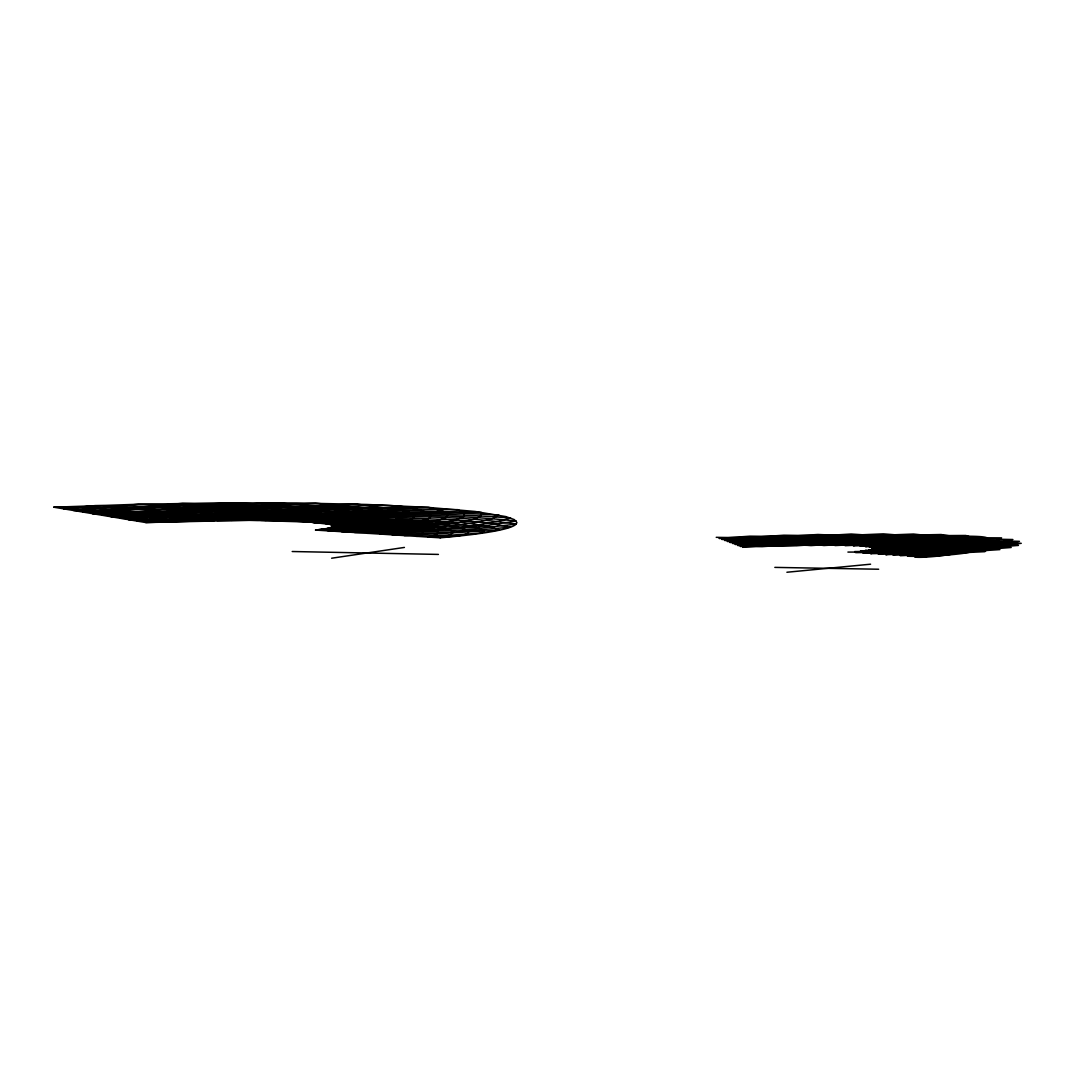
<?xml version="1.0" encoding="UTF-8"?>
<svg xmlns="http://www.w3.org/2000/svg" width="1075" height="1075" viewBox="0 0 1075 1075"><rect width="100%" height="100%" fill="white"/><g stroke="black" fill="none" stroke-linecap="round" stroke-linejoin="round"><path stroke-width="1.5" d="M307.047 521.778L330.052 524.398A94.627 7.27 -0.6 0 1 340.399 524.546A115.468 8.788 -0.6 0 1 351.014 524.815A114.313 8.708 -0.6 0 1 360.77 525.191A141.282 10.643 -0.5 0 1 370.539 525.688A140.637 10.616 -0.5 0 1 379.005 526.293A175.037 13.048 -0.5 0 1 387.255 527.005A192.855 16.259 -0.4 0 1 376.29 527.691A149.963 12.457 -0.5 0 1 365.715 528.255A150.312 12.524 -0.5 0 1 354.428 528.698A117.981 9.702 -0.5 0 1 343.691 529.034A119.674 9.85 -0.6 0 1 332.605 529.249A95.756 7.794 -0.6 0 1 322.204 529.357A95.111 7.229 -0.4 0 1 325.886 530.082A117.135 8.869 -0.4 0 1 328.708 530.902A121.851 9.957 -0.6 0 0 339.848 530.808A154.477 12.819 -0.6 0 0 351.821 530.633A150.393 12.443 -0.6 0 0 363.484 530.324A193.11 16.259 -0.5 0 0 375.86 529.921A190.799 15.991 -0.5 0 0 387.591 529.384A246.511 21.097 -0.4 0 0 399.9 528.725A245.517 20.868 -0.4 0 0 411.174 527.946A292.628 25.222 -0.3 0 0 415.514 527.637L422.892 527.059A292.413 24.94 -0.3 0 0 426.708 526.696L457.883 522.84L474.088 519.292L481.197 515.906L481.331 512.466L402.399 510.383L324.475 511.068L233.665 515.194L169.433 521.657L137.318 521.133L176.703 516.309L229.674 511.982L340.399 507.669L428.777 507.413L442.551 510.974L447.979 514.414L446.031 517.639L438.358 520.407L415.823 524.291A250.918 21.191 -0.3 0 1 407.223 525.299A249.588 21.258 -0.3 0 1 397.132 526.212A193.608 16.246 -0.4 0 1 387.255 527.005A175.319 13.128 -0.5 0 1 393.786 527.825A218.951 16.192 -0.4 0 1 399.9 528.725A221.114 16.474 -0.4 0 1 403.958 529.72A257.731 19.054 -0.3 0 1 405.342 530.109L407.438 530.795A262.77 19.619 -0.3 0 1 407.963 531.198L409.064 533.106L404.308 535.578L499.512 530.123L489.138 526.307L463.567 522.571L396.823 518.983A228.814 17.093 -0.6 0 0 382.969 518.688L381.101 518.674A230.628 17.187 -0.6 0 0 368.322 518.58A191.229 14.513 -0.6 0 0 354.468 518.54A198.069 14.983 -0.7 0 0 340.278 518.661A162.204 12.47 -0.6 0 0 327.069 518.849A190.436 15.332 -0.2 0 0 324.865 517.774A236.473 18.866 -0.1 0 0 321.519 516.618A250.636 19.767 -0.1 0 0 315.929 515.516L289.377 512.17L262.502 510.155L189.012 507.064L95.178 505.586L63.747 508.865C137.049 509.563 210.633 508.744 283.666 516.054A257.073 19.901 -0.1 0 1 287.482 516.551A232.643 17.764 -0.7 0 1 294.348 516.255L301.524 515.96A225.078 17.2 -0.7 0 1 315.942 515.516L331.557 515.113A240.881 18.248 -0.7 0 1 337.308 515.019C396.998 514.307 456.875 514.576 516.255 521.066L475.674 527.14L400.021 532.286A290.237 24.967 -0.5 0 1 394.995 532.501L392.12 534.826L453.69 532.071L510.41 527.193L490.052 523.229L455.921 519.937L399.027 517.639L396.823 518.983A264.786 21.849 -0.1 0 1 393.974 520.219A224.473 16.73 -0.6 0 1 406.659 520.676C429.449 521.724 452.4 522.584 474.841 526.978C505.478 536.317 451.07 531.87 439.984 537.796L315.526 530.082L327.364 528.577A93.337 7.095 -0.5 0 1 332.592 529.249A114.555 8.654 -0.4 0 1 337.093 530.002A116.893 8.855 -0.4 0 1 339.848 530.808A146.093 11.005 -0.4 0 1 341.716 531.708A153.523 12.658 -0.6 0 0 353.635 531.534A196.456 16.515 -0.6 0 0 366.373 531.265A191.793 16.058 -0.5 0 0 378.682 530.862A224.756 16.73 -0.3 0 1 380.765 531.883A231.017 17.348 -0.3 0 1 380.684 532.945L379.757 534.06L466.792 529.666L516.121 524.143L516.9 522.544L514.293 519.601L505.841 516.591L475.096 511.458L427.447 507.333L366.965 504.471L296.66 502.966L218.749 502.898L134.59 504.377L53.75 507.198L145.783 522.544L214.073 520.528M331.637 558.221L404.415 547.43M921.624 557.199L940.947 554.23L949.642 551.314L1018.415 545.388C979.553 540.295 940.195 541.531 901.092 541.76A192.076 11.798 -1.6 0 0 896.671 541.84L884.295 542.149A179.525 11.072 -1.7 0 0 872.698 542.485L866.746 542.7A185.921 11.422 -1.7 0 0 860.994 542.915A162.204 10.078 -1.7 0 0 850.164 543.372L848.766 543.439A179.068 11.046 -1.7 0 0 839.4 543.896A151.736 9.473 -1.7 0 0 829.524 544.42L828.261 544.501A173.384 10.737 -1.7 0 0 819.795 545.012A148.095 9.272 -1.7 0 0 810.953 545.603A174.258 11.14 -1.3 0 0 807.379 545.334L732.518 543.493L811.047 538.051L913.508 534.033L935.438 536.412L946.672 539.502L1019.449 541.343L989.282 546.046L929.848 550.843A222.485 15.278 -1.6 0 1 925.871 551.072L918.668 551.421A223.949 15.426 -1.7 0 1 914.489 551.623A189.16 12.819 -1.7 0 1 903.806 552.093A191.605 13.008 -1.7 0 1 892.868 552.469A149.6 9.957 -1.7 0 1 882.709 552.792A153.389 10.213 -1.7 0 1 872.564 553.007A120.413 7.901 -1.7 0 1 863.279 553.155M786.9 572.249L870.575 564.2M742.623 547.309L802.447 542.579L871.718 539.153L941.888 537.554L1001.564 537.876L998.124 540.295L982.899 543.735L935.263 548.841A224.662 15.547 -1.6 0 1 931.528 549.11A190.302 12.981 -1.6 0 1 921.88 549.755A190.221 13.008 -1.7 0 1 911.56 550.333A148.578 9.971 -1.7 0 1 901.817 550.817A149.156 10.024 -1.7 0 1 891.712 551.233A116.651 7.727 -1.7 0 1 882.293 551.556A118.263 7.834 -1.7 0 1 872.819 551.798A93.323 6.114 -1.7 0 1 864.112 551.972A89.951 5.644 -1.5 0 0 862.674 551.462A73.409 4.609 -1.5 0 0 860.457 551.018A74.282 4.864 -1.7 0 0 868.64 550.83A92.705 6.114 -1.7 0 0 877.469 550.575A92.477 6.101 -1.7 0 0 886.19 550.225A117.282 7.834 -1.7 0 0 895.462 549.809A117.887 7.874 -1.7 0 0 904.33 549.312A150.366 10.186 -1.6 0 0 913.602 548.734A151.602 10.253 -1.6 0 0 922.162 548.089A192.976 13.263 -1.6 0 0 930.99 547.377A194.494 13.303 -1.6 0 0 938.757 546.597C943.098 545.831 989.605 542.445 965.807 535.484C889.697 535.646 813.506 538.844 737.638 545.428L780.047 546.154L865.375 541.128L946.672 539.502L945.798 541.464L935.129 544.273A201.173 13.72 -1.5 0 1 930.077 545.119A198.069 13.585 -1.5 0 1 923.586 545.952A157.004 10.643 -1.6 0 1 917.056 546.691A154.518 10.508 -1.6 0 1 909.41 547.403A121.945 8.197 -1.6 0 1 901.858 548.035A120.037 8.076 -1.6 0 1 893.54 548.599A94.99 6.316 -1.6 0 1 885.478 549.097A93.713 6.235 -1.7 0 1 876.958 549.513A75.169 4.958 -1.7 0 1 868.828 549.862A72.939 4.569 -1.6 0 1 873.411 550.185A89.077 5.55 -1.5 0 1 877.455 550.575A89.238 5.577 -1.5 0 1 880.21 551.032A110.671 6.907 -1.5 0 1 882.293 551.556A111.84 7.001 -1.5 0 1 882.884 552.147A150.379 10.065 -1.7 0 0 893.097 551.824A148.417 9.917 -1.7 0 0 903.148 551.421A190.208 12.967 -1.7 0 0 913.871 550.951A189.213 12.873 -1.7 0 0 924.151 550.373A223.802 15.467 -1.6 0 0 928.155 550.145L935.008 549.728A223.425 15.372 -1.6 0 0 938.717 549.473L991.325 544.286L1012.892 539.516L959.518 538.508L901.267 539.153L825.251 542.149L762.135 546.664L740.151 546.382C810.375 540.013 880.882 537.124 951.388 536.479C1030.132 534.288 958.658 547.632 936.446 547.847A192.129 13.128 -1.6 0 1 927.631 548.559A191.229 13.115 -1.6 0 1 917.956 549.218A149.721 10.092 -1.7 0 1 908.697 549.782A149.264 10.078 -1.7 0 1 898.915 550.279A116.812 7.767 -1.7 0 1 889.67 550.696A117.162 7.794 -1.7 0 1 880.21 551.032A92.356 6.074 -1.7 0 1 871.422 551.287A93.713 6.154 -1.7 0 1 862.674 551.462A75.169 4.905 -1.7 0 1 854.679 551.569A74.659 4.703 -1.5 0 1 855.593 552.066A96.159 6.302 -1.7 0 0 864.112 551.972A91.684 5.765 -1.5 0 1 864.112 552.537A114.192 7.189 -1.5 0 1 863.279 553.155M216.948 520.488L258.497 520.313M716.232 537.325C767.805 538.4 819.916 535.404 871.193 542.149A195.717 12.9 -1.3 0 1 872.698 542.485A190.517 12.658 -1.4 0 1 874.15 543.211A155.606 10.36 -1.4 0 1 874.808 543.91A136.874 8.519 -1.7 0 1 885.316 543.641A166.706 10.239 -1.7 0 1 896.523 543.413A158.616 9.796 -1.6 0 1 907.273 543.292A186.163 11.355 -1.6 0 1 914.274 543.238L918.574 543.211A184.698 11.314 -1.6 0 1 927.752 543.251L977.229 544.85L994.456 547.041L999.858 549.607L945.866 553.141L893.056 555.224L902.18 553.087A203.78 12.819 -1.4 0 0 902.772 552.805A175.198 10.992 -1.4 0 0 903.82 552.093A172.672 10.763 -1.4 0 0 903.148 551.421A138.406 8.627 -1.5 0 0 901.817 550.817A137.734 8.546 -1.5 0 0 898.915 550.279A110.644 6.88 -1.5 0 0 895.462 549.809A110.846 6.88 -1.5 0 0 890.678 549.419A89.615 5.59 -1.6 0 0 885.478 549.097A90.219 5.617 -1.6 0 0 879.216 548.855A73.92 4.622 -1.6 0 0 872.712 548.693A78.287 5.2 -1.6 0 0 880.089 548.21A97.247 6.504 -1.6 0 0 887.547 547.645A99.558 6.665 -1.6 0 0 894.198 547.041A125.009 8.439 -1.6 0 0 900.769 546.369A128.194 8.627 -1.6 0 0 906.212 545.643A161.035 10.938 -1.5 0 0 911.412 544.864A165.375 11.18 -1.5 0 0 915.188 544.071A203.444 13.841 -1.4 0 0 918.171 543.332L918.574 543.211A206.615 13.948 -1.4 0 0 919.864 542.593L921.356 541.477L919.259 539.838L911.022 538.024L851.198 534.02L727.251 541.504L781.525 541.975L825.17 543.977A177.147 11.462 -1.3 0 1 829.537 544.42A155.593 10.172 -1.4 0 1 832.897 544.985A129.363 8.479 -1.4 0 1 835.356 545.549A110.913 6.987 -1.7 0 1 844.359 545.092A133.515 8.331 -1.7 0 1 854.235 544.635A121.152 7.592 -1.7 0 1 864.125 544.259A146.979 9.111 -1.7 0 1 874.808 543.91A145.488 9.742 -1.4 0 1 873.827 544.635A117.928 7.874 -1.5 0 1 872.161 545.307A111.343 7.458 -1.5 0 1 869.057 546.006A90.502 6.033 -1.5 0 1 865.415 546.638A81.364 5.106 -1.6 0 1 874.096 546.476A99.276 6.195 -1.6 0 1 883.22 546.355A96.078 6.007 -1.6 0 1 891.86 546.328A118.344 7.323 -1.6 0 1 900.769 546.369A115.818 7.189 -1.6 0 1 908.872 546.503A143.163 8.802 -1.6 0 1 917.042 546.691A141.282 8.721 -1.6 0 1 924.07 547A174.54 10.683 -1.5 0 1 930.99 547.377A173.478 10.683 -1.5 0 1 936.446 547.847A200.138 12.268 -1.5 0 1 938.421 548.035L941.633 548.384A200.111 12.362 -1.5 0 1 942.963 548.613C969.086 553.168 906.601 552.389 905.231 553.423A224.097 15.278 -1.7 0 1 900.971 553.585L889.213 553.921A193.809 13.021 -1.7 0 1 878.315 554.203A179.27 11.341 -1.4 0 0 880.936 553.464A143.015 9.003 -1.4 0 0 882.723 552.792A139.804 8.748 -1.4 0 0 882.897 552.147A117.712 7.753 -1.7 0 1 873.451 552.389A120.991 7.982 -1.7 0 1 864.125 552.537A95.729 6.248 -1.7 0 1 855.633 552.617A91.724 5.778 -1.5 0 0 855.606 552.066A77.279 5.026 -1.7 0 1 847.92 552.08M53.75 507.198C135.074 508.018 216.774 506.661 297.748 515.449A257.033 19.995 -0.1 0 1 301.524 515.96A250.905 19.713 -0.1 0 1 307.222 517.062A203.847 16.206 -0.1 0 1 311.629 518.11A190.678 15.305 -0.1 0 1 313.913 519.198A153.779 12.416 -0.2 0 1 315.056 520.206A131.97 10.226 -0.6 0 1 327.176 519.951M260.808 520.327L277.081 520.582M774.833 567.385L878.651 569.239M292.198 551.515L438.412 554.418M278.103 520.596L293.085 521.066M293.932 521.106L306.362 521.738M815.401 544.582L781.149 543.036L729.898 542.499L813.278 536.882L883.327 533.858L920.912 536.868L930.386 538.642L933.947 540.497L983.45 541.061L1021.25 543.318L983.45 547.847L918.601 552.16A222.579 15.238 -1.7 0 1 914.449 552.362L907.058 552.644A225.508 15.467 -1.7 0 1 902.772 552.805A190.503 12.86 -1.7 0 1 891.887 553.182A194.924 13.169 -1.7 0 1 880.936 553.464A152.583 10.118 -1.7 0 1 870.844 553.679M516.121 524.143C464.857 516.309 412.787 516.363 361.052 516.054A234.914 17.711 -0.6 0 0 351.565 516.107L341.702 516.242A239.255 18.02 -0.7 0 0 335.991 516.336A210.283 16.044 -0.7 0 0 321.519 516.618A223.64 16.998 -0.7 0 0 307.208 517.062A185.572 14.338 -0.7 0 0 294.12 517.545A202.409 15.561 -0.7 0 0 281.408 518.15A168.748 13.142 -0.7 0 0 269.973 518.782A189.617 14.687 -0.7 0 0 259.021 519.521A159.315 12.457 -0.7 0 0 249.333 520.26L145.783 522.544L181.796 517.908L230.104 513.716L332.377 509.375L399.148 508.851L457.762 509.657L464.561 513.326L498.921 515.032L492.31 518.647L479.544 521.899L456.445 525.366L421.131 528.645A290.169 24.859 -0.3 0 1 416.818 528.967L408.715 529.451A291.701 25.236 -0.4 0 1 403.972 529.72A244.63 20.815 -0.4 0 1 391.73 530.365A247.438 21.191 -0.5 0 1 378.696 530.862M516.013 524.157A258.282 20.519 -0.4 0 1 440.118 537.809M378.682 530.862A178.705 13.411 -0.4 0 0 375.874 529.921A176.152 13.155 -0.4 0 0 371.09 529.034A140.785 10.602 -0.5 0 0 365.715 528.255A140.153 10.522 -0.5 0 0 358.687 527.556A113.023 8.573 -0.5 0 0 351.27 526.952A113.251 8.573 -0.5 0 0 342.562 526.468A92.759 7.082 -0.5 0 0 333.68 526.078L330.052 524.398A103.791 8.533 -0.4 0 0 336.609 523.633A129.188 10.669 -0.3 0 0 342.71 522.759A133.031 10.952 -0.3 0 0 347.279 521.818A167.377 13.8 -0.3 0 0 351.203 520.784A172.766 14.163 -0.2 0 0 353.245 519.709A217.446 17.791 -0.2 0 0 354.454 518.54A225.051 18.235 -0.1 0 0 353.527 517.357A273.359 21.997 -0.1 0 0 352.157 516.43L351.565 516.107A272.607 21.715 -0.1 0 0 350.087 515.651L329.299 511.713L299.576 508.677L245.853 505.532L182.562 503.342L83.178 512.103L184.309 513.541L254.762 517.129A242.99 18.571 -0.1 0 1 262.434 517.908A203.901 15.803 -0.1 0 1 269.986 518.782A181.675 14.257 -0.1 0 1 275.442 519.736A149.237 11.812 -0.2 0 1 279.634 520.636A125.735 9.836 -0.6 0 1 290.142 520.098A151.709 11.744 -0.7 0 1 301.873 519.588A140.691 10.938 -0.6 0 1 313.913 519.198A171.113 13.115 -0.7 0 1 327.069 518.862A180.788 14.674 -0.2 0 1 327.176 519.951A144.964 11.798 -0.3 0 1 326.289 520.958M327.176 519.951A161.29 12.336 -0.6 0 1 340.305 519.749A154.961 11.879 -0.6 0 1 353.258 519.709A190.114 14.338 -0.6 0 1 367.032 519.749A185.384 14.015 -0.6 0 1 380.201 519.937A227.457 16.878 -0.6 0 1 393.974 520.219A260.849 21.755 -0.2 0 1 389.056 521.415A204.774 17.025 -0.3 0 1 383.721 522.49A201.495 16.864 -0.3 0 1 376.667 523.498A157.837 13.115 -0.4 0 1 369.383 524.398A155.284 12.954 -0.4 0 1 360.783 525.191A122.241 10.105 -0.4 0 1 352.143 525.877A120.508 9.984 -0.5 0 1 342.562 526.468A96.333 7.915 -0.5 0 1 333.129 526.925L327.364 528.577A94.815 7.74 -0.5 0 0 337.631 528.349A118.653 9.796 -0.5 0 0 348.421 528.013A118.411 9.756 -0.5 0 0 358.674 527.556A150.863 12.591 -0.5 0 0 369.303 526.978A151.75 12.618 -0.5 0 0 379.005 526.293A194.884 16.421 -0.4 0 0 388.895 525.487A196.631 16.474 -0.4 0 0 397.495 524.587A176.475 13.236 -0.5 0 0 387.752 523.982A177.63 13.276 -0.5 0 0 376.667 523.498A143.418 10.884 -0.6 0 0 365.782 523.135A145.421 11.005 -0.6 0 0 354.024 522.893A117.995 9.043 -0.6 0 0 342.723 522.759A120.655 9.232 -0.6 0 0 330.993 522.759A98.967 7.659 -0.6 0 0 319.933 522.84A111.84 9.137 -0.3 0 0 323.508 521.939A138.554 11.328 -0.3 0 0 326.262 520.958A125.667 9.702 -0.6 0 1 338.329 520.837A154.155 11.744 -0.6 0 1 351.203 520.784A149.734 11.435 -0.6 0 1 363.686 520.878A184.389 13.867 -0.6 0 1 376.801 521.066A181.258 13.666 -0.6 0 1 389.042 521.415A223.278 16.528 -0.5 0 1 401.687 521.859A256.455 21.581 -0.2 0 1 394.821 522.974A200.353 16.73 -0.3 0 1 387.752 523.982A197.84 16.622 -0.3 0 1 379.153 524.896A154.451 12.846 -0.4 0 1 370.553 525.688A152.623 12.739 -0.4 0 1 360.824 526.374A119.916 9.903 -0.5 0 1 351.256 526.952A119.043 9.85 -0.5 0 1 340.963 527.422A95.097 7.794 -0.5 0 1 331.006 527.771A92.557 7.041 -0.5 0 1 337.631 528.349A113.318 8.56 -0.5 0 1 343.678 529.034A114.42 8.667 -0.4 0 1 348.125 529.787A142.572 10.723 -0.4 0 1 351.821 530.633A145.837 11.005 -0.4 0 1 353.621 531.534A183.57 13.787 -0.3 0 1 354.562 532.501A195.153 16.3 -0.6 0 0 367.247 532.232A250.918 21.487 -0.5 0 0 380.765 531.883A245.584 20.895 -0.5 0 0 393.732 531.386A292.615 25.357 -0.4 0 0 398.785 531.171L407.438 530.795A289.283 24.846 -0.4 0 0 412.155 530.526C445.063 528.053 478.684 527.288 510.585 518.002C436.02 512.224 361.106 512.291 286.42 515.234A234.122 17.966 -0.7 0 0 279.513 515.53L264.289 516.363A225.454 17.415 -0.7 0 0 253.579 517.008L240.451 517.975A218.319 16.945 -0.7 0 0 231.327 518.714L217.876 519.991A217.352 16.891 -0.7 0 0 212.474 520.555L119.916 518.231L166.235 513.03L228.814 508.435L356.833 504.148L402.399 510.383L412.585 513.541L414.99 516.04L412.168 518.876L406.672 520.676A259.29 21.594 -0.2 0 1 401.701 521.859A221.531 16.474 -0.5 0 1 413.002 522.45L424.464 523.149A255.084 18.839 -0.4 0 1 428.092 523.444C458.743 524.036 500.99 536.842 428.24 537.07C445.413 533.643 436.584 528.51 425.028 527.435A255.648 18.933 -0.4 0 0 422.892 527.059L418.108 526.468A253.834 18.651 -0.4 0 0 415.178 526.132A219.031 16.273 -0.4 0 0 407.223 525.299A218.883 16.165 -0.5 0 0 397.508 524.587A252.706 21.419 -0.3 0 0 406.095 523.565A254.775 21.379 -0.2 0 0 413.002 522.45C416.468 521.026 435.281 520.273 429.691 513.729C397.32 499.848 360.206 507.575 326.047 506.392C260.137 508.032 194.091 510.867 128.691 519.695L191.699 520.999L255.742 515.342L338.235 512.264L394.014 511.875L464.561 513.326L463.567 516.779L455.921 519.937L442.819 522.732L419.022 525.756A294.846 25.276 -0.3 0 1 415.178 526.132A247.747 21.003 -0.3 0 1 405.127 527.032A247.384 21.137 -0.4 0 1 393.799 527.825A191.552 16.071 -0.5 0 1 382.875 528.497A192.116 16.192 -0.5 0 1 371.09 529.034A149.371 12.389 -0.5 0 1 359.856 529.478A151.333 12.577 -0.6 0 1 348.125 529.787A118.989 9.756 -0.6 0 1 337.093 530.002A122.55 10.065 -0.6 0 1 325.9 530.096A98.309 7.982 -0.6 0 1 315.526 530.082L329.38 528.174L333.68 526.078A98.282 8.076 -0.5 0 0 342.374 525.5A122.792 10.172 -0.4 0 0 351.014 524.815A125.197 10.347 -0.4 0 0 358.512 524.022A158.603 13.196 -0.3 0 0 365.769 523.135A161.895 13.411 -0.3 0 0 371.493 522.154A205.822 17.133 -0.2 0 0 376.787 521.066A210.122 17.348 -0.2 0 0 380.201 519.937M330.979 522.759A107.419 8.815 -0.4 0 1 325.819 523.592A96.387 7.431 -0.6 0 1 336.609 523.633A117.578 8.976 -0.6 0 1 347.883 523.767A115.791 8.842 -0.6 0 1 358.512 524.022A142.921 10.79 -0.6 0 1 369.383 524.398A141.672 10.723 -0.5 0 1 379.139 524.896A175.883 13.128 -0.5 0 1 388.895 525.5A175.467 13.155 -0.5 0 1 397.118 526.212A218.373 16.138 -0.4 0 1 405.114 527.032A219.407 16.313 -0.4 0 1 411.174 527.959A254.99 18.786 -0.3 0 1 413.338 528.322L416.818 528.967A258.108 19.189 -0.3 0 1 418.148 529.357L422.999 531.225L423.254 533.052L416.347 536.331L450.344 534.893L453.69 532.071L448.006 528.819L428.401 525.447A254.748 18.839 -0.4 0 0 425.485 525.111L419.452 524.587A253.942 18.638 -0.4 0 0 415.823 524.291A219.743 16.327 -0.5 0 0 406.108 523.565A220.496 16.3 -0.5 0 0 394.821 522.974A178.356 13.411 -0.5 0 0 383.721 522.49A180.385 13.518 -0.6 0 0 371.507 522.154A146.025 11.113 -0.6 0 0 359.722 521.913A149.022 11.314 -0.6 0 0 347.292 521.818A121.166 9.326 -0.6 0 0 335.507 521.818A125.076 9.608 -0.6 0 0 323.521 521.939A102.703 7.968 -0.6 0 0 312.382 522.154L249.346 520.26A196.08 14.996 -0.1 0 0 240.961 519.494A231.017 17.442 -0.1 0 0 232.59 518.808L176.703 516.309L101.883 515.221L189.012 507.064L272.096 502.778L316.292 505.572L358.808 509.94L376.667 513.286L383.238 516.067L383.52 517.424A267.567 21.836 -0.1 0 1 382.969 518.688A266.183 21.97 -0.1 0 1 380.214 519.937M335.507 521.818A133.394 10.965 -0.3 0 1 330.993 522.759M335.521 521.818A138.272 11.328 -0.3 0 0 338.316 520.824A173.263 14.19 -0.2 0 0 340.291 519.749A180.425 14.674 -0.2 0 0 340.264 518.661A225.669 18.248 -0.1 0 0 339.243 517.492A236.016 18.893 -0.1 0 0 335.978 516.336A273.292 21.702 0 0 0 334.473 515.879L316.708 512.721L274.716 509.026L174.419 504.981L138.258 504.282L73.557 510.491L198.23 512.358L267.07 516.39A243.246 18.692 -0.1 0 1 274.703 517.169A221.813 17.281 -0.1 0 1 281.422 518.15A181.823 14.324 -0.2 0 1 286.823 519.104A165.644 13.182 -0.2 0 1 290.142 520.098A135.168 10.817 -0.2 0 1 292.252 521.039A115.455 9.017 -0.6 0 1 303.083 520.596A139.911 10.817 -0.7 0 1 315.042 520.206A145.165 11.785 -0.2 0 1 314.223 521.214A117.498 9.554 -0.3 0 1 312.395 522.154C313.954 524.385 335.749 521.241 333.022 526.992A92.437 7.041 -0.5 0 1 340.963 527.422A112.969 8.546 -0.5 0 1 348.421 528.013A113.265 8.573 -0.5 0 1 354.428 528.698A140.771 10.575 -0.4 0 1 359.843 529.478A142.451 10.737 -0.4 0 1 363.484 530.324A178.786 13.384 -0.4 0 1 366.373 531.265A183.301 13.8 -0.3 0 1 367.233 532.232A231.286 17.321 -0.2 0 1 367.247 533.294A249.104 21.177 -0.5 0 0 380.684 532.931L394.995 532.501L394.297 531.789A262.69 19.525 -0.3 0 0 393.732 531.386A224.742 16.797 -0.3 0 0 391.73 530.365A220.899 16.38 -0.3 0 0 387.605 529.384A176.26 13.209 -0.4 0 0 382.875 528.497A175.05 13.061 -0.4 0 0 376.304 527.691A140.287 10.575 -0.5 0 0 369.303 526.978A140.368 10.548 -0.5 0 0 360.824 526.374A113.399 8.613 -0.5 0 0 352.143 525.877A114.071 8.654 -0.5 0 0 342.387 525.5A93.471 7.149 -0.6 0 0 332.659 525.232A100.781 8.291 -0.4 0 0 340.399 524.546A125.694 10.401 -0.4 0 0 347.883 523.767A128.745 10.629 -0.4 0 0 354.024 522.893A162.58 13.478 -0.3 0 0 359.708 521.913A166.786 13.76 -0.3 0 0 363.686 520.878A211.049 17.428 -0.2 0 0 367.018 519.736A216.666 17.751 -0.2 0 0 368.322 518.58A268.75 21.917 -0.1 0 0 368.765 517.465L368.779 517.303A272.405 21.97 -0.1 0 0 367.489 516.376C338.544 506.648 306.859 508.153 276.705 505.102C215.255 500.184 153.725 507.239 92.625 513.675L171.53 514.683L243.098 517.962A231.488 17.576 -0.1 0 1 251.442 518.647A203.605 15.695 -0.1 0 1 259.035 519.521A168.802 13.155 -0.2 0 1 265.323 520.381A139.857 10.952 -0.6 0 1 275.442 519.736A167.767 13.008 -0.7 0 1 286.823 519.104A152.583 11.879 -0.7 0 1 298.608 518.593A184.443 14.163 -0.7 0 1 311.629 518.11A172.134 13.276 -0.7 0 1 324.878 517.774A208.953 15.843 -0.7 0 1 339.243 517.492A199.292 15.171 -0.6 0 1 353.527 517.357A233.356 17.482 -0.7 0 1 362.947 517.317L368.779 517.303A232.093 17.402 -0.6 0 1 381.638 517.411L399.067 517.142L397.831 514.804L391.354 512.426L373.159 508.838L315.566 503.221L192.143 508.865L110.994 516.739L181.796 517.908L225.36 519.897A227.04 16.985 -0.1 0 1 231.716 520.313M326.276 520.958A131.284 10.118 -0.6 0 0 314.209 521.214A108.011 8.412 -0.6 0 0 303.163 521.536A124.969 10.092 -0.3 0 0 303.069 520.596A153.873 12.389 -0.2 0 0 301.86 519.588A165.657 13.236 -0.2 0 0 298.608 518.593A203.927 16.152 -0.1 0 0 294.107 517.545A221.88 17.361 -0.1 0 0 287.468 516.551M287.482 516.551A203.632 15.735 -0.7 0 0 274.703 517.169L273.104 517.263A224.124 17.227 -0.7 0 0 262.434 517.908A190.705 14.835 -0.7 0 0 251.442 518.647L250.058 518.755A217.11 16.77 -0.7 0 0 240.961 519.494A186.203 14.526 -0.7 0 0 231.716 520.313M815.401 544.582A176.703 11.408 -1.3 0 1 819.795 545.012A150.285 9.756 -1.4 0 1 823.961 545.522A126.46 7.955 -1.7 0 1 832.883 544.998A151.118 9.393 -1.7 0 1 842.719 544.461A134.093 8.398 -1.7 0 1 852.623 544.017A161.478 9.984 -1.7 0 1 863.413 543.574A147.651 9.191 -1.7 0 1 874.15 543.211A178.652 10.965 -1.7 0 1 885.679 542.875A167.539 10.347 -1.7 0 1 896.94 542.647A191.081 11.664 -1.6 0 1 901.334 542.566L908.872 542.445A187.144 11.476 -1.6 0 1 915.913 542.391L974.488 543.251L998.447 545.065L1011.185 547.497L956.333 551.73L885.719 554.713L889.213 553.921A179.337 11.341 -1.4 0 0 891.887 553.182A174.997 10.978 -1.4 0 0 892.882 552.469A139.911 8.761 -1.5 0 0 893.097 551.824A138.191 8.613 -1.5 0 0 891.726 551.233A110.792 6.907 -1.5 0 0 889.683 550.696A110.443 6.867 -1.5 0 0 886.203 550.225A89.185 5.563 -1.6 0 0 882.185 549.836A89.453 5.563 -1.6 0 0 876.972 549.513A73.275 4.582 -1.6 0 0 871.368 549.271A76.513 5.066 -1.6 0 0 879.202 548.855A95.245 6.356 -1.6 0 0 887.278 548.357A97.046 6.477 -1.6 0 0 894.736 547.807A122.268 8.237 -1.6 0 0 902.274 547.175A124.74 8.398 -1.6 0 0 908.859 546.49A157.42 10.71 -1.5 0 0 915.389 545.751A160.713 10.884 -1.5 0 0 920.63 544.971A201.697 13.8 -1.5 0 0 925.656 544.111A203.067 13.787 -1.4 0 0 928.679 543.372L932.132 542.337L933.947 540.497L863.494 542.028A186.781 11.543 -1.7 0 0 857.716 542.257L844.587 542.848A179.821 11.153 -1.7 0 0 835.181 543.318L823.222 543.99A174.043 10.831 -1.7 0 0 814.716 544.514L801.695 545.415A173.263 10.777 -1.7 0 0 796.32 545.804L735.098 544.474L808.857 539.207L905.217 535.256L941.055 534.517L953.512 536.452L959.733 539.045L959.29 540.712L954.372 542.606L938.341 545.401A197.437 13.491 -1.5 0 1 931.85 546.221A195.247 13.411 -1.5 0 1 924.083 547A154.021 10.428 -1.6 0 1 916.424 547.699A152.18 10.333 -1.6 0 1 907.864 548.344A119.648 8.009 -1.6 0 1 899.56 548.922A111.115 6.907 -1.6 0 1 904.317 549.312A138.07 8.533 -1.5 0 1 908.684 549.782A138.03 8.573 -1.5 0 1 911.56 550.333A171.772 10.643 -1.4 0 1 913.871 550.951A173.008 10.79 -1.4 0 1 914.489 551.623A200.837 12.524 -1.4 0 1 914.543 551.892L914.489 552.268A204.089 12.846 -1.4 0 1 913.831 552.644L900.299 555.721L984.794 551.677L986.984 549.634L983.45 547.847L974.702 546.382L935.129 544.273A181.796 11.14 -1.6 0 0 925.656 544.111L924.325 544.111A183.731 11.193 -1.6 0 0 915.201 544.071A152.059 9.393 -1.6 0 0 905.123 544.084A157.837 9.702 -1.6 0 0 894.427 544.205A128.906 8.022 -1.7 0 0 884.282 544.367A136.229 8.439 -1.7 0 0 873.814 544.635A111.666 7.001 -1.7 0 0 864.045 544.918A120.615 7.525 -1.7 0 0 854.208 545.294A99.652 6.289 -1.7 0 0 845.165 545.697A114.447 7.565 -1.4 0 0 844.359 545.092A138.863 9.164 -1.4 0 0 842.706 544.461A155.929 10.213 -1.4 0 0 839.387 543.896A185.276 12.08 -1.3 0 0 835.759 543.386L793.659 541.168L724.55 540.483L817.847 534.477L888.958 537.648L903.202 539.583L907.784 540.779L908.886 542.149A206.911 13.867 -1.4 0 1 908.872 542.445L908.523 542.66A206.843 13.975 -1.4 0 1 907.273 543.292A171.489 11.556 -1.5 0 1 905.123 544.084A165.604 11.22 -1.5 0 1 901.401 544.877M854.208 545.294A126.702 8.425 -1.4 0 0 854.222 544.635A139.092 9.191 -1.4 0 0 852.623 544.017A169.03 11.153 -1.4 0 0 850.164 543.372A185.639 12.121 -1.3 0 0 846.562 542.862L806.693 540.349L721.822 539.448L783.903 535.202L809.905 535.592L872.268 538.105L891.618 540.282L896.913 542.351A206.991 13.881 -1.4 0 1 896.94 542.647A179.619 12.04 -1.4 0 1 896.523 543.413A171.61 11.57 -1.4 0 1 894.427 544.205A138.097 9.272 -1.5 0 1 891.793 544.944A132.615 8.936 -1.5 0 1 887.708 545.683A106.438 7.135 -1.5 0 1 883.22 546.355A102.716 6.893 -1.6 0 1 877.59 547A83.071 5.536 -1.6 0 1 871.718 547.592A76.325 4.784 -1.6 0 1 879.578 547.592A93.203 5.805 -1.6 0 1 887.547 547.659A91.711 5.711 -1.6 0 1 894.736 547.807A113.238 7.014 -1.6 0 1 901.844 548.035A112.096 6.961 -1.6 0 1 907.851 548.344A139.065 8.573 -1.5 0 1 913.602 548.734A138.46 8.573 -1.5 0 1 917.942 549.218A171.879 10.589 -1.5 0 1 921.866 549.755A172.228 10.683 -1.5 0 1 924.137 550.373A199.52 12.362 -1.4 0 1 924.863 550.628L925.871 551.072A201.294 12.577 -1.4 0 1 925.911 551.341C921.396 555.6 913.347 554.579 907.475 556.218C939.174 557.482 1020.457 549.97 938.341 545.401A178.02 10.911 -1.6 0 0 930.077 545.119A180.882 11.032 -1.6 0 0 920.643 544.958A147.248 9.084 -1.6 0 0 911.425 544.864A151.32 9.299 -1.6 0 0 901.401 544.877A123.087 7.659 -1.6 0 0 891.78 544.944A128.301 7.955 -1.6 0 0 881.688 545.106A104.718 6.558 -1.7 0 0 872.161 545.307A111.168 6.934 -1.7 0 0 862.432 545.603A91.483 5.765 -1.7 0 0 853.416 545.925A103.778 6.893 -1.5 0 0 854.195 545.294M864.125 544.259A155.458 10.347 -1.4 0 0 863.4 543.574A169.272 11.18 -1.4 0 0 860.994 542.915A195.475 12.873 -1.3 0 0 859.476 542.593C812.928 537.057 765.803 539.193 719.041 538.4L749.893 536.17L813.278 536.882L858.576 538.723L873.128 539.986L884.295 542.149A190.624 12.672 -1.4 0 1 885.679 542.875A179.633 12.04 -1.4 0 1 885.33 543.641A145.542 9.742 -1.5 0 1 884.282 544.367A138.137 9.285 -1.5 0 1 881.688 545.106A111.37 7.458 -1.5 0 1 878.544 545.791A106.479 7.149 -1.5 0 1 874.109 546.476A86.309 5.765 -1.6 0 1 869.258 547.094A78.394 4.918 -1.6 0 1 877.59 547A95.715 5.966 -1.6 0 1 886.203 546.973A93.525 5.832 -1.6 0 1 894.198 547.041A115.361 7.135 -1.6 0 1 902.274 547.175A113.627 7.055 -1.6 0 1 909.396 547.403A140.731 8.667 -1.6 0 1 916.424 547.699A139.535 8.627 -1.5 0 1 922.162 548.089A172.806 10.616 -1.5 0 1 927.631 548.559A172.443 10.656 -1.5 0 1 931.528 549.11A199.359 12.282 -1.4 0 1 932.885 549.338L935.008 549.728A200.125 12.43 -1.4 0 1 935.693 549.983C942.426 554.66 916.8 555.573 914.583 556.716C915.242 559.524 991.231 552.107 947.532 547.242A201.012 12.362 -1.5 0 0 945.57 547.041L938.757 546.597A175.306 10.777 -1.5 0 0 931.85 546.221A177.173 10.817 -1.5 0 0 923.586 545.952A143.781 8.882 -1.6 0 0 915.403 545.751A146.563 9.003 -1.6 0 0 906.212 545.643A118.855 7.391 -1.6 0 0 897.276 545.616A122.537 7.592 -1.6 0 0 887.708 545.683A99.693 6.235 -1.6 0 0 878.544 545.791A104.262 6.504 -1.6 0 0 869.057 546.006A85.583 5.388 -1.7 0 0 860.148 546.248A96.105 6.396 -1.5 0 0 862.432 545.603M864.112 544.259A126.85 8.439 -1.4 0 1 864.058 544.918A117.847 7.874 -1.5 0 1 862.446 545.603M901.387 544.877A132.507 8.922 -1.5 0 1 897.289 545.616A128.382 8.667 -1.5 0 1 891.874 546.328A102.622 6.88 -1.6 0 1 886.217 546.973A99.706 6.692 -1.6 0 1 879.578 547.592A80.45 5.362 -1.6 0 1 872.846 548.129A74.887 4.69 -1.6 0 1 880.089 548.21A91.442 5.684 -1.6 0 1 887.278 548.357A90.448 5.63 -1.6 0 1 893.54 548.599A111.773 6.92 -1.6 0 1 899.547 548.922A118.317 7.928 -1.7 0 1 890.664 549.419A93.417 6.195 -1.7 0 1 882.172 549.836A92.799 6.154 -1.7 0 1 873.424 550.185A74.363 4.891 -1.7 0 1 865.187 550.44A72.925 4.569 -1.5 0 1 868.627 550.83A89.171 5.577 -1.5 0 1 871.408 551.287A89.951 5.63 -1.5 0 1 872.819 551.798A111.787 7.001 -1.5 0 1 873.451 552.389A114.165 7.176 -1.5 0 1 872.564 553.007A143.015 9.017 -1.4 0 1 870.831 553.679"/></g></svg>
